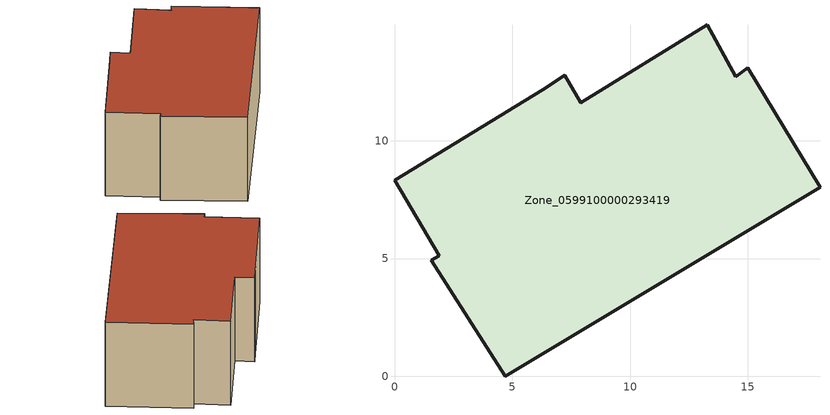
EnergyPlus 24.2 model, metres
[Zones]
Zone_0599100000293419
 floor ground (C_G): 4.71,0 1.56,4.92 1.91,5.12 0,8.32 6.29,12.17 7.23,12.79 7.92,11.62 13.27,14.93 14.49,12.72 14.99,13.09 18.06,8.03 z0
 wall outside (C_F): 14.99,13.09 14.49,12.72 13.27,14.93 7.92,11.62 7.23,12.79 6.29,12.17 0,8.32 1.91,5.12 1.56,4.92 4.71,0 18.06,8.03 14.99,13.09 z0:6.32
 roof outside (C_R): 4.71,0 18.06,8.03 14.99,13.09 14.49,12.72 13.27,14.93 7.92,11.62 7.23,12.79 6.29,12.17 0,8.32 1.91,5.12 1.56,4.92 z6.32
[BUILDING]
Pand.0599100000293419: North Axis=0; Terrain=City; Loads Convergence Tolerance Value=0.04; Temperature Convergence Tolerance Value=0.4; Solar Distribution=FullExterior; Maximum Number of Warmup Days=25; Minimum Number of Warmup Days=1
[Site:Location]
Rotterdam.The.Hague.AP_ZH_NLD Design_Conditions: Latitude=51.96; Longitude=4.45; Time Zone=1; Elevation=-4.5
[SITE:GROUNDTEMPERATURE:BUILDINGSURFACE]
18, 18, 18, 18, 18, 18, 18, 18, 18, 18, 18, 18
[MATERIAL] Thermal Absorptance=0.9; Solar Absorptance=0.7; Visible Absorptance=0.7
Name | Roughness | Thickness | Conductivity | Density | Specific Heat
G.D.1965 | MediumSmooth | 0.15 | 1 | 540 | 1210
F.D.1965 | Rough | 0.3 | 0.857143 | 1920 | 840
R.D.1965 | MediumRough | 0.2 | 0.08 | 1500 | 1000
[CONSTRUCTION]
C_G: G.D.1965
C_F: F.D.1965
C_R: R.D.1965
[ZONE]
Zone_0599100000293419: Type=1; Multiplier=1; Ceiling Height=Autocalculate; Volume=Autocalculate; Floor Area=autocalculate; Part of Total Floor Area=Yes
[ZONEINFILTRATION:DESIGNFLOWRATE]
Infil_Zone_0599100000293419: Zone or ZoneList or Space or SpaceList=Zone_0599100000293419; Schedule=AlwaysOn; Design Flow Rate Calculation Method=Flow/Area; Flow Rate per Floor Area=0.0042; Constant Term Coefficient=1; Temperature Term Coefficient=0; Velocity Term Coefficient=0; Velocity Squared Term Coefficient=0
[HVACTEMPLATE:ZONE:IDEALLOADSAIRSYSTEM]
Zone_0599100000293419: Maximum Heating Supply Air Temperature=50; Minimum Cooling Supply Air Temperature=13; Maximum Heating Supply Air Humidity Ratio=0.0156; Minimum Cooling Supply Air Humidity Ratio=0.0077; Heating Limit=NoLimit; Cooling Limit=NoLimit; Dehumidification Control Type=ConstantSensibleHeatRatio; Cooling Sensible Heat Ratio=0.7; Dehumidification Setpoint=60; Humidification Control Type=None; Humidification Setpoint=30; Outdoor Air Method=None; Outdoor Air Flow Rate per Person=0.00944; Outdoor Air Flow Rate per Zone Floor Area=0; Outdoor Air Flow Rate per Zone=0; Demand Controlled Ventilation Type=None; Outdoor Air Economizer Type=NoEconomizer; Heat Recovery Type=None; Sensible Heat Recovery Effectiveness=0.7; Latent Heat Recovery Effectiveness=0.65
[ZONECONTROL:THERMOSTAT]
ThermostatControl_Zone_0599100000293419: Zone or ZoneList=Zone_0599100000293419; Control Type Schedule=DualSetpointControlType; Control 1=Thermostat_Zone_0599100000293419; Temperature Difference Between Cutout And Setpoint=0
[THERMOSTATSETPOINT:DUALSETPOINT]
Thermostat_Zone_0599100000293419: Heating Setpoint Temperature Schedule=HeatingSetpoint_Zone_0599100000293419; Cooling Setpoint Temperature Schedule=CoolingSetpoint_Zone_0599100000293419
[SCHEDULE:COMPACT]
HeatingSetpoint_Zone_0599100000293419: Through: 12/31, For: AllDays, Until: 24:00, 21
CoolingSetpoint_Zone_0599100000293419: Through: 12/31, For: AllDays, Until: 24:00, 24
DualSetpointControlType: Through: 12/31, For: AllDays, Until: 24:00, 4
AlwaysOn: Through: 12/31, For: AllDays, Until: 24:00, 1
